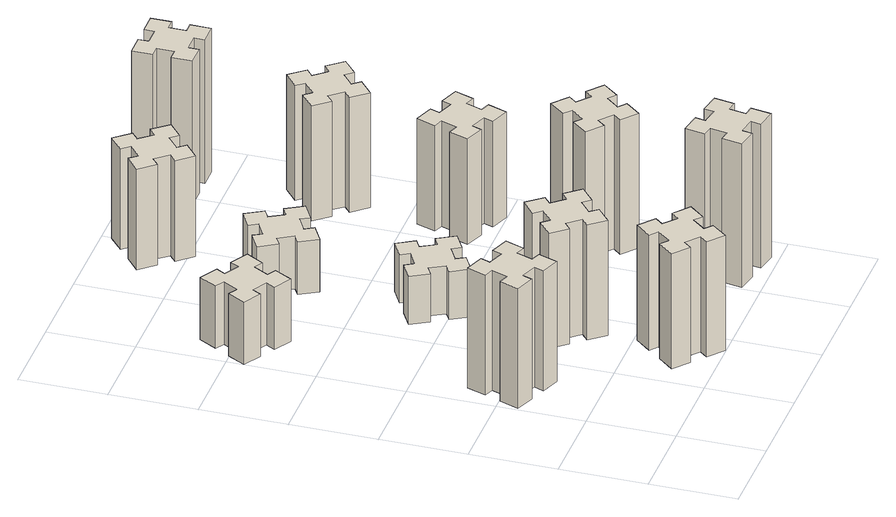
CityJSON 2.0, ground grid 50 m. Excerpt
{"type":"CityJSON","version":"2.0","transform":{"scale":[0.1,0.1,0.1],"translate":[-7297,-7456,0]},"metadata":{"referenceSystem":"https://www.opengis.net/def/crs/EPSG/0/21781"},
"CityObjects":{
"building1":{"type":"Building","attributes":{"class":"1000","function":"1000","usage":"1000","yearOfConstruction":2016,"roofType":"1000","measuredHeight":75,"storeysAboveGround":30,"storeysBelowGround":0},"geometry":[{"type":"Solid","lod":"1","boundaries":[[[[0,1,2,3,4,5,6,7,8,9,10,11,12,13,14,15,16,17,18,19]],[[17,16,20,21]],[[16,15,22,20]],[[15,14,23,22]],[[14,13,24,23]],[[13,12,25,24]],[[12,11,26,25]],[[11,10,27,26]],[[10,9,28,27]],[[9,8,29,28]],[[8,7,30,29]],[[7,6,31,30]],[[6,5,32,31]],[[5,4,33,32]],[[4,3,34,33]],[[3,2,35,34]],[[2,1,36,35]],[[1,0,37,36]],[[0,19,38,37]],[[19,18,39,38]],[[18,17,21,39]],[[24,25,26,27,28,29,30,31,32,33,34,35,36,37,38,39,21,20,22,23]]]]}]},
"building2":{"type":"Building","attributes":{"class":"1000","function":"1000","usage":"1000","yearOfConstruction":2016,"roofType":"1000","measuredHeight":72,"storeysAboveGround":30,"storeysBelowGround":0},"geometry":[{"type":"Solid","lod":"1","boundaries":[[[[40,41,42,43,44,45,46,47,48,49,50,51,52,53,54,55,56,57,58,59]],[[57,56,60,61]],[[56,55,62,60]],[[55,54,63,62]],[[54,53,64,63]],[[53,52,65,64]],[[52,51,66,65]],[[51,50,67,66]],[[50,49,68,67]],[[49,48,69,68]],[[48,47,70,69]],[[47,46,71,70]],[[46,45,72,71]],[[45,44,73,72]],[[44,43,74,73]],[[43,42,75,74]],[[42,41,76,75]],[[41,40,77,76]],[[40,59,78,77]],[[59,58,79,78]],[[58,57,61,79]],[[64,65,66,67,68,69,70,71,72,73,74,75,76,77,78,79,61,60,62,63]]]]}]},
"building3":{"type":"Building","attributes":{"class":"1000","function":"1000","usage":"1000","yearOfConstruction":2016,"roofType":"1000","measuredHeight":39,"storeysAboveGround":30,"storeysBelowGround":0},"geometry":[{"type":"Solid","lod":"1","boundaries":[[[[80,81,82,83,84,85,86,87,88,89,90,91,92,93,94,95,96,97,98,99]],[[97,96,100,101]],[[96,95,102,100]],[[95,94,103,102]],[[94,93,104,103]],[[93,92,105,104]],[[92,91,106,105]],[[91,90,107,106]],[[90,89,108,107]],[[89,88,109,108]],[[88,87,110,109]],[[87,86,111,110]],[[86,85,112,111]],[[85,84,113,112]],[[84,83,114,113]],[[83,82,115,114]],[[82,81,116,115]],[[81,80,117,116]],[[80,99,118,117]],[[99,98,119,118]],[[98,97,101,119]],[[104,105,106,107,108,109,110,111,112,113,114,115,116,117,118,119,101,100,102,103]]]]}]},
"building4":{"type":"Building","attributes":{"class":"1000","function":"1000","usage":"1000","yearOfConstruction":2016,"roofType":"1000","measuredHeight":72,"storeysAboveGround":30,"storeysBelowGround":0},"geometry":[{"type":"Solid","lod":"1","boundaries":[[[[120,121,122,123,124,125,126,127,128,129,130,131,132,133,134,135,136,137,138,139]],[[137,136,140,141]],[[136,135,142,140]],[[135,134,143,142]],[[134,133,144,143]],[[133,132,145,144]],[[132,131,146,145]],[[131,130,147,146]],[[130,129,148,147]],[[129,128,149,148]],[[128,127,150,149]],[[127,126,151,150]],[[126,125,152,151]],[[125,124,153,152]],[[124,123,154,153]],[[123,122,155,154]],[[122,121,156,155]],[[121,120,157,156]],[[120,139,158,157]],[[139,138,159,158]],[[138,137,141,159]],[[144,145,146,147,148,149,150,151,152,153,154,155,156,157,158,159,141,140,142,143]]]]}]},
"building5":{"type":"Building","attributes":{"class":"1000","function":"1000","usage":"1000","yearOfConstruction":2016,"roofType":"1000","measuredHeight":30,"storeysAboveGround":30,"storeysBelowGround":0},"geometry":[{"type":"Solid","lod":"1","boundaries":[[[[160,161,162,163,164,165,166,167,168,169,170,171,172,173,174,175,176,177,178,179]],[[177,176,180,181]],[[176,175,182,180]],[[175,174,183,182]],[[174,173,184,183]],[[173,172,185,184]],[[172,171,186,185]],[[171,170,187,186]],[[170,169,188,187]],[[169,168,189,188]],[[168,167,190,189]],[[167,166,191,190]],[[166,165,192,191]],[[165,164,193,192]],[[164,163,194,193]],[[163,162,195,194]],[[162,161,196,195]],[[161,160,197,196]],[[160,179,198,197]],[[179,178,199,198]],[[178,177,181,199]],[[184,185,186,187,188,189,190,191,192,193,194,195,196,197,198,199,181,180,182,183]]]]}]},
"building6":{"type":"Building","attributes":{"class":"1000","function":"1000","usage":"1000","yearOfConstruction":2016,"roofType":"1000","measuredHeight":33,"storeysAboveGround":30,"storeysBelowGround":0},"geometry":[{"type":"Solid","lod":"1","boundaries":[[[[200,201,202,203,204,205,206,207,208,209,210,211,212,213,214,215,216,217,218,219]],[[217,216,220,221]],[[216,215,222,220]],[[215,214,223,222]],[[214,213,224,223]],[[213,212,225,224]],[[212,211,226,225]],[[211,210,227,226]],[[210,209,228,227]],[[209,208,229,228]],[[208,207,230,229]],[[207,206,231,230]],[[206,205,232,231]],[[205,204,233,232]],[[204,203,234,233]],[[203,202,235,234]],[[202,201,236,235]],[[201,200,237,236]],[[200,219,238,237]],[[219,218,239,238]],[[218,217,221,239]],[[224,225,226,227,228,229,230,231,232,233,234,235,236,237,238,239,221,220,222,223]]]]}]},
"building7":{"type":"Building","attributes":{"class":"1000","function":"1000","usage":"1000","yearOfConstruction":2016,"roofType":"1000","measuredHeight":90,"storeysAboveGround":30,"storeysBelowGround":0},"geometry":[{"type":"Solid","lod":"1","boundaries":[[[[240,241,242,243,244,245,246,247,248,249,250,251,252,253,254,255,256,257,258,259]],[[257,256,260,261]],[[256,255,262,260]],[[255,254,263,262]],[[254,253,264,263]],[[253,252,265,264]],[[252,251,266,265]],[[251,250,267,266]],[[250,249,268,267]],[[249,248,269,268]],[[248,247,270,269]],[[247,246,271,270]],[[246,245,272,271]],[[245,244,273,272]],[[244,243,274,273]],[[243,242,275,274]],[[242,241,276,275]],[[241,240,277,276]],[[240,259,278,277]],[[259,258,279,278]],[[258,257,261,279]],[[264,265,266,267,268,269,270,271,272,273,274,275,276,277,278,279,261,260,262,263]]]]}]},
"building8":{"type":"Building","attributes":{"class":"1000","function":"1000","usage":"1000","yearOfConstruction":2016,"roofType":"1000","measuredHeight":63,"storeysAboveGround":30,"storeysBelowGround":0},"geometry":[{"type":"Solid","lod":"1","boundaries":[[[[280,281,282,283,284,285,286,287,288,289,290,291,292,293,294,295,296,297,298,299]],[[297,296,300,301]],[[296,295,302,300]],[[295,294,303,302]],[[294,293,304,303]],[[293,292,305,304]],[[292,291,306,305]],[[291,290,307,306]],[[290,289,308,307]],[[289,288,309,308]],[[288,287,310,309]],[[287,286,311,310]],[[286,285,312,311]],[[285,284,313,312]],[[284,283,314,313]],[[283,282,315,314]],[[282,281,316,315]],[[281,280,317,316]],[[280,299,318,317]],[[299,298,319,318]],[[298,297,301,319]],[[304,305,306,307,308,309,310,311,312,313,314,315,316,317,318,319,301,300,302,303]]]]}]},
"building9":{"type":"Building","attributes":{"class":"1000","function":"1000","usage":"1000","yearOfConstruction":2016,"roofType":"1000","measuredHeight":84,"storeysAboveGround":30,"storeysBelowGround":0},"geometry":[{"type":"Solid","lod":"1","boundaries":[[[[320,321,322,323,324,325,326,327,328,329,330,331,332,333,334,335,336,337,338,339]],[[337,336,340,341]],[[336,335,342,340]],[[335,334,343,342]],[[334,333,344,343]],[[333,332,345,344]],[[332,331,346,345]],[[331,330,347,346]],[[330,329,348,347]],[[329,328,349,348]],[[328,327,350,349]],[[327,326,351,350]],[[326,325,352,351]],[[325,324,353,352]],[[324,323,354,353]],[[323,322,355,354]],[[322,321,356,355]],[[321,320,357,356]],[[320,339,358,357]],[[339,338,359,358]],[[338,337,341,359]],[[344,345,346,347,348,349,350,351,352,353,354,355,356,357,358,359,341,340,342,343]]]]}]},
"building10":{"type":"Building","attributes":{"class":"1000","function":"1000","usage":"1000","yearOfConstruction":2016,"roofType":"1000","measuredHeight":66,"storeysAboveGround":30,"storeysBelowGround":0},"geometry":[{"type":"Solid","lod":"1","boundaries":[[[[360,361,362,363,364,365,366,367,368,369,370,371,372,373,374,375,376,377,378,379]],[[377,376,380,381]],[[376,375,382,380]],[[375,374,383,382]],[[374,373,384,383]],[[373,372,385,384]],[[372,371,386,385]],[[371,370,387,386]],[[370,369,388,387]],[[369,368,389,388]],[[368,367,390,389]],[[367,366,391,390]],[[366,365,392,391]],[[365,364,393,392]],[[364,363,394,393]],[[363,362,395,394]],[[362,361,396,395]],[[361,360,397,396]],[[360,379,398,397]],[[379,378,399,398]],[[378,377,381,399]],[[384,385,386,387,388,389,390,391,392,393,394,395,396,397,398,399,381,380,382,383]]]]}]},
"building11":{"type":"Building","attributes":{"class":"1000","function":"1000","usage":"1000","yearOfConstruction":2016,"roofType":"1000","measuredHeight":72,"storeysAboveGround":30,"storeysBelowGround":0},"geometry":[{"type":"Solid","lod":"1","boundaries":[[[[400,401,402,403,404,405,406,407,408,409,410,411,412,413,414,415,416,417,418,419]],[[417,416,420,421]],[[416,415,422,420]],[[415,414,423,422]],[[414,413,424,423]],[[413,412,425,424]],[[412,411,426,425]],[[411,410,427,426]],[[410,409,428,427]],[[409,408,429,428]],[[408,407,430,429]],[[407,406,431,430]],[[406,405,432,431]],[[405,404,433,432]],[[404,403,434,433]],[[403,402,435,434]],[[402,401,436,435]],[[401,400,437,436]],[[400,419,438,437]],[[419,418,439,438]],[[418,417,421,439]],[[424,425,426,427,428,429,430,431,432,433,434,435,436,437,438,439,421,420,422,423]]]]}]},
"building12":{"type":"Building","attributes":{"class":"1000","function":"1000","usage":"1000","yearOfConstruction":2016,"roofType":"1000","measuredHeight":90,"storeysAboveGround":30,"storeysBelowGround":0},"geometry":[{"type":"Solid","lod":"1","boundaries":[[[[440,441,442,443,444,445,446,447,448,449,450,451,452,453,454,455,456,457,458,459]],[[457,456,460,461]],[[456,455,462,460]],[[455,454,463,462]],[[454,453,464,463]],[[453,452,465,464]],[[452,451,466,465]],[[451,450,467,466]],[[450,449,468,467]],[[449,448,469,468]],[[448,447,470,469]],[[447,446,471,470]],[[446,445,472,471]],[[445,444,473,472]],[[444,443,474,473]],[[443,442,475,474]],[[442,441,476,475]],[[441,440,477,476]],[[440,459,478,477]],[[459,458,479,478]],[[458,457,461,479]],[[464,465,466,467,468,469,470,471,472,473,474,475,476,477,478,479,461,460,462,463]]]]}]}
},
"vertices":[
[149,1070,0],[115,976,0],[59,997,0],[17,884,0],[130,843,0],[151,899,0],[245,865,0],[224,809,0],[337,767,0],[378,880,0],[322,901,0],[356,995,0],[412,974,0],[453,1087,0],[340,1128,0],[320,1072,0],[226,1106,0],[247,1162,0],[134,1203,0],[93,1090,0],[226,1106,750],[247,1162,750],[320,1072,750],[340,1128,750],[453,1087,750],[412,974,750],[356,995,750],[322,901,750],[378,880,750],[337,767,750],[224,809,750],[245,865,750],[151,899,750],[130,843,750],[17,884,750],[59,997,750],[115,976,750],[149,1070,750],[93,1090,750],[134,1203,750],
[766,193,0],[843,129,0],[804,83,0],[896,6,0],[973,98,0],[927,136,0],[992,213,0],[1038,174,0],[1115,266,0],[1023,343,0],[984,297,0],[908,362,0],[946,408,0],[854,485,0],[777,393,0],[823,354,0],[759,278,0],[713,316,0],[636,224,0],[728,147,0],[759,278,720],[713,316,720],[823,354,720],[777,393,720],[854,485,720],[946,408,720],[908,362,720],[984,297,720],[1023,343,720],[1115,266,720],[1038,174,720],[992,213,720],[927,136,720],[973,98,720],[896,6,720],[804,83,720],[843,129,720],[766,193,720],[728,147,720],[636,224,720],
[306,2367,0],[356,2454,0],[408,2424,0],[468,2528,0],[364,2588,0],[334,2536,0],[247,2586,0],[277,2638,0],[173,2698,0],[113,2594,0],[165,2564,0],[115,2477,0],[63,2507,0],[3,2403,0],[107,2343,0],[137,2395,0],[224,2345,0],[194,2293,0],[298,2233,0],[358,2337,0],[224,2345,390],[194,2293,390],[137,2395,390],[107,2343,390],[3,2403,390],[63,2507,390],[115,2477,390],[165,2564,390],[113,2594,390],[173,2698,390],[277,2638,390],[247,2586,390],[334,2536,390],[364,2588,390],[468,2528,390],[408,2424,390],[356,2454,390],[306,2367,390],[358,2337,390],[298,2233,390],
[843,1002,0],[766,937,0],[728,983,0],[636,906,0],[713,814,0],[759,853,0],[823,776,0],[777,738,0],[854,646,0],[946,723,0],[908,769,0],[984,833,0],[1023,787,0],[1115,864,0],[1038,956,0],[992,918,0],[927,994,0],[973,1033,0],[896,1125,0],[804,1048,0],[927,994,720],[973,1033,720],[992,918,720],[1038,956,720],[1115,864,720],[1023,787,720],[984,833,720],[908,769,720],[946,723,720],[854,646,720],[777,738,720],[823,776,720],[759,853,720],[713,814,720],[636,906,720],[728,983,720],[766,937,720],[843,1002,720],[804,1048,720],[896,1125,720],
[755,1614,0],[805,1527,0],[753,1497,0],[813,1393,0],[917,1453,0],[887,1505,0],[974,1555,0],[1004,1503,0],[1108,1563,0],[1048,1667,0],[996,1637,0],[946,1724,0],[998,1754,0],[938,1858,0],[834,1798,0],[864,1746,0],[777,1696,0],[747,1748,0],[643,1688,0],[703,1584,0],[777,1696,300],[747,1748,300],[864,1746,300],[834,1798,300],[938,1858,300],[998,1754,300],[946,1724,300],[996,1637,300],[1048,1667,300],[1108,1563,300],[1004,1503,300],[974,1555,300],[887,1505,300],[917,1453,300],[813,1393,300],[753,1497,300],[805,1527,300],[755,1614,300],[703,1584,300],[643,1688,300],
[755,2454,0],[805,2367,0],[753,2337,0],[813,2233,0],[917,2293,0],[887,2345,0],[974,2395,0],[1004,2343,0],[1108,2403,0],[1048,2507,0],[996,2477,0],[946,2564,0],[998,2594,0],[938,2698,0],[834,2638,0],[864,2586,0],[777,2536,0],[747,2588,0],[643,2528,0],[703,2424,0],[777,2536,330],[747,2588,330],[864,2586,330],[834,2638,330],[938,2698,330],[998,2594,330],[946,2564,330],[996,2477,330],[1048,2507,330],[1108,2403,330],[1004,2343,330],[974,2395,330],[887,2345,330],[917,2293,330],[813,2233,330],[753,2337,330],[805,2367,330],[755,2454,330],[703,2424,330],[643,2528,330],
[1784,345,0],[1685,362,0],[1696,421,0],[1577,442,0],[1557,324,0],[1616,314,0],[1598,215,0],[1539,226,0],[1518,107,0],[1637,87,0],[1647,146,0],[1745,128,0],[1735,69,0],[1853,48,0],[1874,167,0],[1815,177,0],[1832,275,0],[1891,265,0],[1912,383,0],[1794,404,0],[1832,275,900],[1891,265,900],[1815,177,900],[1874,167,900],[1853,48,900],[1735,69,900],[1745,128,900],[1647,146,900],[1637,87,900],[1518,107,900],[1539,226,900],[1598,215,900],[1616,314,900],[1557,324,900],[1577,442,900],[1696,421,900],[1685,362,900],[1784,345,900],[1794,404,900],[1912,383,900],
[1092,3238,0],[1027,3314,0],[1073,3353,0],[996,3445,0],[904,3368,0],[943,3322,0],[866,3257,0],[828,3303,0],[736,3226,0],[813,3134,0],[859,3173,0],[923,3096,0],[877,3058,0],[954,2966,0],[1046,3043,0],[1008,3089,0],[1084,3153,0],[1123,3107,0],[1215,3184,0],[1138,3276,0],[1084,3153,630],[1123,3107,630],[1008,3089,630],[1046,3043,630],[954,2966,630],[877,3058,630],[923,3096,630],[859,3173,630],[813,3134,630],[736,3226,630],[828,3303,630],[866,3257,630],[943,3322,630],[904,3368,630],[996,3445,630],[1073,3353,630],[1027,3314,630],[1092,3238,630],[1138,3276,630],[1215,3184,630],
[1767,876,0],[1832,953,0],[1878,914,0],[1955,1006,0],[1863,1083,0],[1824,1037,0],[1748,1102,0],[1786,1148,0],[1694,1225,0],[1617,1133,0],[1663,1094,0],[1599,1018,0],[1553,1056,0],[1476,964,0],[1568,887,0],[1606,933,0],[1683,869,0],[1644,823,0],[1736,746,0],[1813,838,0],[1683,869,840],[1644,823,840],[1606,933,840],[1568,887,840],[1476,964,840],[1553,1056,840],[1599,1018,840],[1663,1094,840],[1617,1133,840],[1694,1225,840],[1786,1148,840],[1748,1102,840],[1824,1037,840],[1863,1083,840],[1955,1006,840],[1878,914,840],[1832,953,840],[1767,876,840],[1813,838,840],[1736,746,840],
[1800,1812,0],[1706,1846,0],[1727,1902,0],[1614,1943,0],[1573,1830,0],[1629,1810,0],[1595,1716,0],[1539,1737,0],[1497,1624,0],[1610,1583,0],[1631,1639,0],[1725,1605,0],[1704,1549,0],[1817,1507,0],[1858,1620,0],[1802,1641,0],[1836,1735,0],[1892,1714,0],[1933,1827,0],[1820,1868,0],[1836,1735,660],[1892,1714,660],[1802,1641,660],[1858,1620,660],[1817,1507,660],[1704,1549,660],[1725,1605,660],[1631,1639,660],[1610,1583,660],[1497,1624,660],[1539,1737,660],[1595,1716,660],[1629,1810,660],[1573,1830,660],[1614,1943,660],[1727,1902,660],[1706,1846,660],[1800,1812,660],[1820,1868,660],[1933,1827,660],
[1599,2433,0],[1663,2356,0],[1617,2318,0],[1694,2226,0],[1786,2303,0],[1748,2349,0],[1824,2413,0],[1863,2367,0],[1955,2444,0],[1878,2536,0],[1832,2498,0],[1767,2574,0],[1813,2613,0],[1736,2705,0],[1644,2628,0],[1683,2582,0],[1606,2517,0],[1568,2563,0],[1476,2486,0],[1553,2394,0],[1606,2517,720],[1568,2563,720],[1683,2582,720],[1644,2628,720],[1736,2705,720],[1813,2613,720],[1767,2574,720],[1832,2498,720],[1878,2536,720],[1955,2444,720],[1863,2367,720],[1824,2413,720],[1748,2349,720],[1786,2303,720],[1694,2226,720],[1617,2318,720],[1663,2356,720],[1599,2433,720],[1553,2394,720],[1476,2486,720],
[1565,3195,0],[1665,3195,0],[1665,3135,0],[1785,3135,0],[1785,3255,0],[1725,3255,0],[1725,3355,0],[1785,3355,0],[1785,3475,0],[1665,3475,0],[1665,3415,0],[1565,3415,0],[1565,3475,0],[1445,3475,0],[1445,3355,0],[1505,3355,0],[1505,3255,0],[1445,3255,0],[1445,3135,0],[1565,3135,0],[1505,3255,900],[1445,3255,900],[1505,3355,900],[1445,3355,900],[1445,3475,900],[1565,3475,900],[1565,3415,900],[1665,3415,900],[1665,3475,900],[1785,3475,900],[1785,3355,900],[1725,3355,900],[1725,3255,900],[1785,3255,900],[1785,3135,900],[1665,3135,900],[1665,3195,900],[1565,3195,900],[1565,3135,900],[1445,3135,900]
]}
